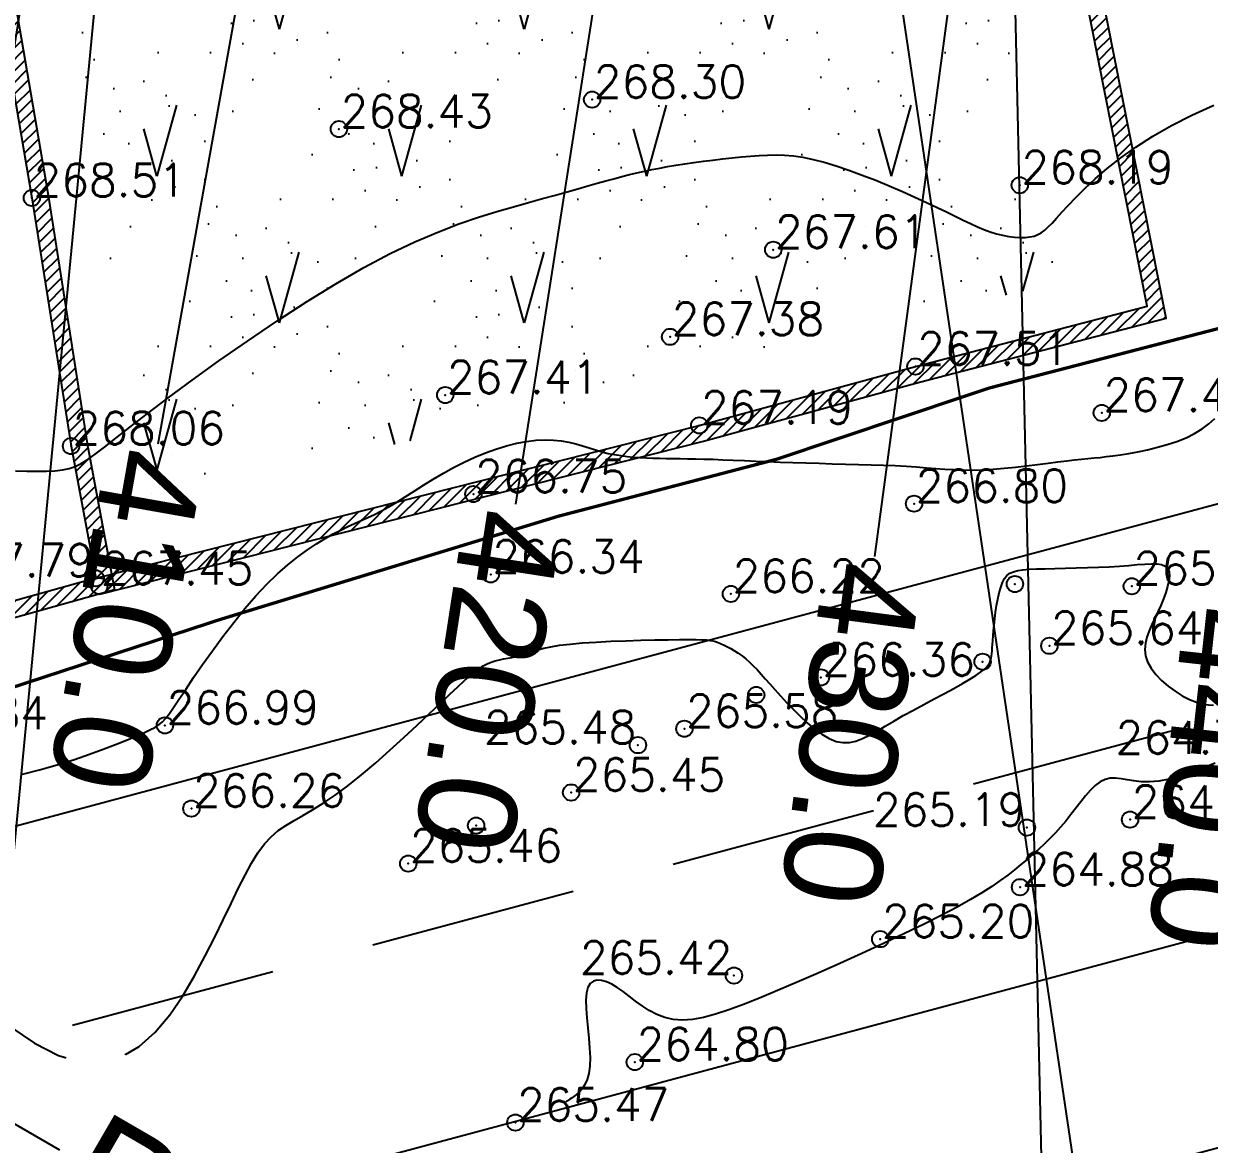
# Model space of a CAD drawing. Header units: millimetres. Extents: x 524954 to 526204, y 9523489 to 9524010.
# Drawn here: x 525569.67 to 525605.98, y 9523549.85 to 9523584.17 of the extents above; entities that cross this region are included whole.
import ezdxf
from ezdxf import colors
from ezdxf.entities.mleader import LeaderData, LeaderLine
from ezdxf.enums import TextEntityAlignment as Align
from ezdxf.math import Vec2, Vec3

# ---------------------------------------------------------------- set-up
doc = ezdxf.new("R2010")
doc.units = ezdxf.units.MM
doc.header["$PDMODE"] = 32
doc.header["$PDSIZE"] = 0.5
doc.linetypes.add('ACAD_ISO12W100', pattern=[21, 12, -3, 0, -3, 0, -3])
doc.linetypes.add('CACHE2', pattern=[4.7625, 3.175, -1.5875])
for name, color, linetype in [('Bord Fleuve', 4, 'ACAD_ISO12W100'), ('Cloture', 7, 'Continuous'), ('CN_01_00', 3, 'Continuous'), ('CN_02_00', 4, 'Continuous'), ('CN_05_00', 6, 'Continuous'), ('ETQ IMPAIR', 7, 'Continuous'), ('ETQ PAIR', 7, 'Continuous'), ('Murs', 1, 'Continuous'), ('Route - Bretelle de sortie - Construction', 7, 'Continuous'), ('Route - Route de la corniche de Brazzaville - Tabulations', 7, 'Continuous'), ('Route - Route de la corniche de Brazzaville - Textes - Tabulations', 1, 'Continuous'), ('TopoAlt', 3, 'Continuous'), ('TOPOJIS', 7, 'Continuous'), ('Végétation_Plantation', 70, 'Continuous')]:
    doc.layers.add(name, color=color, linetype=linetype)
doc.styles.add('Affichages route', font='arial.ttf', dxfattribs={"height": 0.5})
doc.styles.add('Cotation', font='arial.ttf')
doc.styles.add('Simplex 1.0', font='Simplex.shx', dxfattribs={"width": 0.99, "height": 1})
doc.styles.get("Standard").update_dxf_attribs({"font": 'arial.ttf'})
doc.dimstyles.new('BRAZZAVILLE', dxfattribs={"dimtxt": 0.15, "dimasz": 0.2, "dimexe": 0.5, "dimexo": 0.5, "dimgap": 0.5, "dimtad": 0, "dimzin": 0, "dimdsep": 46, "dimtxsty": 'Cotation', "dimsah": 1, "dimcen": 0.1, "dimse1": 1, "dimse2": 1, "dimclrd": 1, "dimclre": 256, "dimclrt": 1, "dimaunit": 2, "dimazin": 0, "dimtfac": 1, "dimtdec": 4, "dimtofl": 0, "dimtmove": 0, "dimatfit": 1, "dimfxl": 1, "dimtolj": 1, "dimtzin": 0, "dimlwd": 0, "dimlwe": 0, "dimarcsym": 0})
pattern_1 = [(45, (0, 0), (-0.1767766952966, 0.1767766952966), [])]

# ---------------------------------------------------------------- blocks, each defined once
blk = doc.blocks.new('TCPOINT M')
at = {"color": 0}
blk.add_point((0, 0), dxfattribs=at)
at = {"layer": 'TopoAlt', "style": 'Simplex 1.0', "width": 0.99}
blk.add_attdef('ALT', (0.15, 0.15), '', height=1, dxfattribs=at)
blk = doc.blocks.new('*D63')
at = {"layer": 'Defpoints', "color": 0, "transparency": 16777216}
for p in [(525543.291, 9523627.797), (525572.789, 9523622.33), (525530.941, 9523561.157)]:
    blk.add_point(p, dxfattribs=at)
at = {"layer": 'Route - Bretelle de sortie - Construction', "color": 1, "lineweight": 0, "transparency": 16777216}
for p, q in [((525543.2, 9523627.305), (525530.85, 9523560.665)), ((525572.698, 9523621.838), (525560.348, 9523555.198)), ((525533.891, 9523560.61), (525535.57, 9523560.299)), ((525557.489, 9523556.237), (525555.81, 9523556.548))]:
    blk.add_line(p, q, dxfattribs=at)
at = {"layer": 'Route - Bretelle de sortie - Construction', "color": 1, "transparency": 16777216}
for points in [[(525533.982, 9523561.102), (525533.8, 9523560.118), (525530.941, 9523561.157)], [(525557.58, 9523556.728), (525557.398, 9523555.745), (525560.439, 9523555.69)]]:
    blk.add_solid(points, dxfattribs=at)
at = {"layer": 'Route - Bretelle de sortie - Construction', "color": 1, "transparency": 16777216, "insert": (525545.69, 9523558.423), "char_height": 3, "attachment_point": 5, "rotation": 349.5009, "style": 'Cotation'}
blk.add_mtext('\\A1;Travée \\Pisostatique', dxfattribs=at)

msp = doc.modelspace()

# ---------------------------------------------------------------- hatches: boundary and pattern name
at = {"layer": 'Bord Fleuve', "ltscale": 0.5}
h = msp.add_hatch(dxfattribs=at)
h.set_pattern_fill('ANSI33', color=256, scale=2, angle=330, style=0)
h.paths.add_polyline_path([(526101.715, 9523771.778), (526101.498, 9523728.689), (526067.042, 9523702.1), (526048.223, 9523678.528), (526031.816, 9523676.184), (526027.837, 9523671.249), (526016.46, 9523661.911), (526012.684, 9523655.259), (526010.342, 9523652.337), (526009.349, 9523649.826), (526002.836, 9523644.901), (526001.359, 9523638.704), (525998.552, 9523634.868), (525992.641, 9523630.59), (525971.373, 9523621.771), (525946.333, 9523622.282), (525936.503, 9523619.892), (525930.695, 9523617.923), (525919.699, 9523615.395), (525895.841, 9523612.948), (525885.599, 9523613.628), (525875.196, 9523613.421), (525867.372, 9523614.558), (525859.164, 9523613.749), (525850.68, 9523611.584), (525842.877, 9523609.413), (525834.137, 9523605.724), (525821.783, 9523602.11), (525815.903, 9523600.185), (525796.184, 9523594.113), (525774.026, 9523585.199), (525767.099, 9523581.761), (525763.989, 9523580.32), (525760.33, 9523578.539), (525748.039, 9523572.413), (525744.059, 9523571.766), (525739.195, 9523569.005), (525726.381, 9523563.785), (525719.788, 9523561.814), (525707.248, 9523554.536), (525700.147, 9523552.212), (525692.212, 9523549.16), (525674.921, 9523545.702), (525662.522, 9523542.332), (525644.942, 9523541.016), (525635.899, 9523540.053), (525621.612, 9523536.522), (525609.298, 9523533.789), (525593.484, 9523529.477), (525590.482, 9523529.837), (525587.338, 9523528.188), (525575.413, 9523524.864), (525573.541, 9523524.376), (525537.559, 9523507.804), (525536.053, 9523507.312), (525509.961, 9523500.658), (525472.702, 9523501.018), (525453.195, 9523495.13), (525425.264, 9523493.316), (525409.725, 9523500.229), (525383.624, 9523517.145), (525374.857, 9523528.592), (525397.503, 9523550.219), (525408.728, 9523544.096), (525423.511, 9523536.311), (525445.736, 9523537.578), (525453.966, 9523539.782), (525464.454, 9523546.087), (525473.153, 9523547.827), (525482.046, 9523548.599), (525491.438, 9523548.246), (525499.251, 9523546.152), (525510.455, 9523545.914), (525524.182, 9523548.573), (525533.752, 9523550.446), (525539.312, 9523550.42), (525543.959, 9523554.529), (525548.966, 9523556.567), (525556.157, 9523559.482), (525565.701, 9523562.659), (525575.687, 9523565.927), (525586.045, 9523569.089), (525592.726, 9523570.833), (525599.232, 9523573.013), (525615.849, 9523577.326), (525625.16, 9523582.583), (525628.685, 9523586.517), (525632.523, 9523586.625), (525648.079, 9523583.088), (525655.429, 9523583.638), (525665.347, 9523586.334), (525670.505, 9523587.365), (525674.974, 9523592.31), (525681.363, 9523595.427), (525690.374, 9523596.897), (525696.726, 9523596.667), (525703.112, 9523600.372), (525712.502, 9523603.181), (525720.951, 9523606.622), (525729.973, 9523611.744), (525735.094, 9523612.577), (525741.896, 9523615.967), (525746.088, 9523618.007), (525749.05, 9523619.379), (525756.94, 9523623.296), (525766.831, 9523627.898), (525804.249, 9523638.101), (525817.576, 9523642.025), (525828.432, 9523644.919), (525839.805, 9523649.896), (525846.166, 9523651.166), (525855.839, 9523655.822), (525867.776, 9523655.711), (525877.503, 9523655.632), (525886.144, 9523654.198), (525894.786, 9523653.829), (525911.157, 9523655.506), (525918.652, 9523656.801), (525925.004, 9523658.249), (525933.183, 9523660.832), (525939.613, 9523663.374), (525944.509, 9523665.893), (525950.393, 9523669.022), (525957.623, 9523672.73), (525962.986, 9523676.276), (525970.165, 9523679.965), (525973.599, 9523682.924), (525976.261, 9523684.646), (525980.145, 9523686.246), (525987.591, 9523689.162), (525991.967, 9523692.966), (525998.543, 9523697.851), (526003.542, 9523703.73), (526012.581, 9523711.677), (526026.66, 9523716.709), (526030.85, 9523726.011), (526046.387, 9523740.613), (526052.355, 9523745.599), (526061.927, 9523759.011), (526073.275, 9523760.379), (526077.818, 9523761.95), (526083.981, 9523762.217)])
h.paths.add_polyline_path([(525512.661, 9523516.101), (525534.357, 9523523.257), (525535.319, 9523520.342), (525513.623, 9523513.186)], flags=24)
h.paths.add_polyline_path([(525743.331, 9523593.045), (525764.315, 9523602.078), (525765.529, 9523599.259), (525744.545, 9523590.226)], flags=24)
h.paths.add_polyline_path([(525983.194, 9523662.071), (526001.508, 9523675.73), (526003.343, 9523673.269), (525985.029, 9523659.611)], flags=24)
at = {"layer": 'Murs'}
h = msp.add_hatch(dxfattribs=at)
h.set_pattern_fill('_U', color=256, scale=0.25, angle=45, style=0, pattern_type=0)
h.set_pattern_definition(pattern_1)
h.paths.add_polyline_path([(525565.268, 9523609.213), (525566.3, 9523600.744), (525567.673, 9523593.284), (525568.689, 9523586.054), (525569.922, 9523578.837), (525571.121, 9523571.236), (525571.878, 9523567.189), (525564.554, 9523565.148), (525554.631, 9523562.564), (525547.728, 9523560.676), (525539.256, 9523558.417), (525539.384, 9523557.934), (525547.858, 9523560.193), (525554.76, 9523562.08), (525564.684, 9523564.665), (525572.453, 9523566.831), (525571.613, 9523571.321), (525570.416, 9523578.918), (525569.183, 9523586.131), (525568.167, 9523593.364), (525566.795, 9523600.82), (525565.765, 9523609.274)])
h = msp.add_hatch(dxfattribs=at)
h.set_pattern_fill('_U', color=256, scale=0.25, angle=45, style=0, pattern_type=0)
h.set_pattern_definition(pattern_1)
h.paths.add_polyline_path([(525571.878, 9523567.189), (525590.364, 9523571.87), (525596.984, 9523573.675), (525604.076, 9523575.524), (525602.147, 9523585.274), (525600.537, 9523594.259), (525601.029, 9523594.347), (525602.638, 9523585.366), (525604.658, 9523575.159), (525597.113, 9523573.192), (525590.491, 9523571.386), (525572, 9523566.705)])
at = {"layer": 'Végétation_Plantation', "linetype": 'CACHE2', "ltscale": 0.5}
h = msp.add_hatch(dxfattribs=at)
h.set_pattern_fill('BROUSS', color=256, scale=1.5, style=0)
h.set_pattern_definition([(74.475889, (0, 0), (-3.750000001, 13.500000005), [2.25, -11.761156275]), (74.475889, (3.75, 4.5), (-3.750000001, 13.500000005), [2.25, -11.761156275]), (74.475889, (7.5, 9), (-3.750000001, 13.500000005), [2.25, -11.761156275]), (105.524111, (0, 0), (-7.500000003, 4e-10), [1.5, -12.511156275]), (105.524111, (3.75, 4.5), (-7.500000003, 4e-10), [1.5, -12.511156275]), (105.524111, (7.5, 9), (-7.500000003, 4e-10), [1.5, -12.511156275]), (0, (0.453, 0.484), (3.75, 4.5), [0, -7.5]), (0, (1.468, 1.072), (3.75, 4.5), [0, -7.5]), (0, (1.1713, 1.8804), (3.75, 4.5), [0, -7.5]), (0, (2.327, 1.9907), (3.75, 4.5), [0, -7.5]), (0, (1.64, 3.7912), (3.75, 4.5), [0, -7.5]), (0, (0.3684, 2.1545), (3.75, 4.5), [0, -7.5]), (0, (0.281, 2.4684), (3.75, 4.5), [0, -7.5]), (0, (0.0314, 3.7912), (3.75, 4.5), [0, -7.5]), (0, (-0.7807, 0.2634), (3.75, 4.5), [0, -7.5]), (0, (-0.8588, 0.9984), (3.75, 4.5), [0, -7.5]), (0, (-1.468, 0.19), (3.75, 4.5), [0, -7.5]), (0, (-1.624, 1.2924), (3.75, 4.5), [0, -7.5]), (0, (-1.1242, 1.9905), (3.75, 4.5), [0, -7.5]), (0, (-1.3274, 2.6888), (3.75, 4.5), [0, -7.5]), (0, (-1.9207, 3.5707), (3.75, 4.5), [0, -7.5]), (0, (-0.406, 2.9085), (3.75, 4.5), [0, -7.5]), (0, (-2.53, 2.064), (3.75, 4.5), [0, -7.5]), (0, (-2.7485, 0.6675), (3.75, 4.5), [0, -7.5]), (0, (-1.1235, -0.4347), (3.75, 4.5), [0, -7.5]), (0, (-0.156, -0.7287), (3.75, 4.5), [0, -7.5]), (0, (-0.812, -1.537), (3.75, 4.5), [0, -7.5]), (0, (1.5774, -1.4635), (3.75, 4.5), [0, -7.5]), (0, (0.5466, -0.3245), (3.75, 4.5), [0, -7.5]), (0, (1.468, -0.104), (3.75, 4.5), [0, -7.5])])
h.paths.add_polyline_path([(525591.727, 9523611.119), (525567.444, 9523607.848), (525573.392, 9523569.421), (525601.982, 9523576.399)])

# ---------------------------------------------------------------- linework, layer by layer
at = {"layer": 'Bord Fleuve', "ltscale": 0.35, "flags": 128}
msp.add_lwpolyline([(525394.064, 9523546.741, 0.1, 0.1, 0), (525403.511, 9523541.057, 0.1, 0.1, 0), (525423.511, 9523536.311, 0.1, 0.1, 0), (525445.736, 9523537.578, 0.1, 0.1, 0), (525453.966, 9523539.782, 0.1, 0.1, 0), (525464.454, 9523546.087, 0.1, 0.1, 0), (525473.153, 9523547.827, 0.1, 0.1, 0), (525482.046, 9523548.599, 0.1, 0.1, 0), (525491.438, 9523548.246, 0.1, 0.1, 0), (525499.251, 9523546.152, 0.1, 0.1, 0), (525510.455, 9523545.914, 0.1, 0.1, 0), (525524.182, 9523548.573, 0.1, 0.1, 0), (525533.752, 9523550.446, 0.1, 0.1, 0), (525539.312, 9523550.42, 0.1, 0.1, 0), (525543.959, 9523554.529, 0.1, 0.1, 0), (525548.966, 9523556.567, 0.1, 0.1, 0), (525556.157, 9523559.482, 0.1, 0.1, 0), (525565.701, 9523562.659, 0.1, 0.1, 0), (525575.687, 9523565.927, 0.1, 0.1, 0), (525586.045, 9523569.089, 0.1, 0.1, 0), (525592.726, 9523570.833, 0.1, 0.1, 0), (525599.232, 9523573.013, 0.1, 0.1, 0), (525615.849, 9523577.326, 0.1, 0.1, 0), (525625.16, 9523582.583, 0.1, 0.1, 0), (525628.685, 9523586.517, 0.1, 0.1, 0), (525632.523, 9523586.625, 0.1, 0.1, 0), (525648.079, 9523583.088, 0.1, 0.1, 0), (525655.429, 9523583.638, 0.1, 0.1, 0), (525665.347, 9523586.334, 0.1, 0.1, 0), (525670.505, 9523587.365, 0.1, 0.1, 0), (525674.974, 9523592.31, 0.1, 0.1, 0), (525674.974, 9523592.31, 0.1, 0.1, 0), (525681.363, 9523595.427, 0.1, 0.1, 0), (525681.363, 9523595.427, 0.1, 0.1, 0), (525690.374, 9523596.897, 0.1, 0.1, 0), (525696.726, 9523596.667, 0.1, 0.1, 0), (525703.112, 9523600.372, 0.1, 0.1, 0), (525712.502, 9523603.181, 0.1, 0.1, 0), (525712.502, 9523603.181, 0.1, 0.1, 0), (525720.951, 9523606.622, 0.1, 0.1, 0), (525729.973, 9523611.744, 0.1, 0.1, 0), (525735.094, 9523612.577, 0.1, 0.1, 0), (525741.896, 9523615.967, 0.1, 0.1, 0), (525746.088, 9523618.007, 0.1, 0.1, 0), (525749.05, 9523619.379, 0.1, 0.1, 0), (525756.94, 9523623.296, 0.1, 0.1, 0), (525766.831, 9523627.898, 0.1, 0.1, 0), (525804.249, 9523638.101, 0.1, 0.1, 0), (525817.576, 9523642.025, 0.1, 0.1, 0), (525828.432, 9523644.919, 0.1, 0.1, 0), (525839.805, 9523649.896, 0.1, 0.1, 0), (525846.166, 9523651.166, 0.1, 0.1, 0), (525855.839, 9523655.822, 0.1, 0.1, 0), (525867.776, 9523655.711, 0.1, 0.1, 0), (525877.503, 9523655.632, 0.1, 0.1, 0), (525886.144, 9523654.198, 0.1, 0.1, 0), (525894.786, 9523653.829, 0.1, 0.1, 0), (525911.157, 9523655.506, 0.1, 0.1, 0), (525918.652, 9523656.801, 0.1, 0.1, 0), (525925.004, 9523658.249, 0.1, 0.1, 0), (525933.183, 9523660.832, 0.1, 0.1, 0), (525939.613, 9523663.374, 0.1, 0.1, 0), (525944.509, 9523665.893, 0.1, 0.1, 0), (525950.393, 9523669.022, 0.1, 0.1, 0), (525957.623, 9523672.73, 0.1, 0.1, 0), (525962.986, 9523676.276, 0.1, 0.1, 0), (525970.165, 9523679.965, 0.1, 0.1, 0), (525970.165, 9523679.965, 0.1, 0.1, 0), (525973.599, 9523682.924, 0.1, 0.1, 0), (525976.261, 9523684.646, 0.1, 0.1, 0), (525980.145, 9523686.246, 0.1, 0.1, 0), (525987.591, 9523689.162, 0.1, 0.1, 0), (525991.967, 9523692.966, 0.1, 0.1, 0), (525998.543, 9523697.851, 0.1, 0.1, 0), (526003.542, 9523703.73, 0.1, 0.1, 0), (526012.581, 9523711.677, 0.1, 0.1, 0), (526026.66, 9523716.709, 0.1, 0.1, 0), (526030.85, 9523726.011, 0.1, 0.1, 0), (526046.387, 9523740.613, 0.1, 0.1, 0), (526052.355, 9523745.599, 0.1, 0.1, 0), (526061.927, 9523759.011, 0.1, 0.1, 0), (526073.275, 9523760.379, 0.1, 0.1, 0), (526077.818, 9523761.95, 0.1, 0.1, 0), (526083.981, 9523762.217, 0.1, 0.1, 0), (526101.715, 9523771.778, 0, 0, 0)], format="xyseb", dxfattribs=at)
at = {"layer": 'Cloture', "flags": 128}
for points in [[(525565.268, 9523609.213), (525566.3, 9523600.744), (525567.673, 9523593.284), (525568.689, 9523586.054), (525569.922, 9523578.837), (525571.121, 9523571.236), (525571.878, 9523567.189), (525564.554, 9523565.148), (525554.631, 9523562.564), (525547.728, 9523560.676), (525539.256, 9523558.417)], [(525565.765, 9523609.274), (525566.795, 9523600.82), (525568.167, 9523593.364), (525569.183, 9523586.131), (525570.416, 9523578.918), (525571.613, 9523571.321), (525572.453, 9523566.831), (525564.684, 9523564.665), (525554.76, 9523562.08), (525547.858, 9523560.193), (525539.384, 9523557.934)], [(525572, 9523566.705), (525590.491, 9523571.386), (525597.113, 9523573.192), (525604.658, 9523575.159), (525602.638, 9523585.366), (525601.029, 9523594.347)], [(525571.878, 9523567.189), (525590.364, 9523571.87), (525596.984, 9523573.675), (525604.076, 9523575.524), (525602.147, 9523585.274), (525600.537, 9523594.259), (525600.537, 9523594.259), (525600.537, 9523594.259)]]:
    msp.add_lwpolyline(points, dxfattribs=at)
at = {"layer": 'CN_01_00', "elevation": 267, "flags": 128}
msp.add_lwpolyline([(525569.635, 9523561.191), (525570.199, 9523561.335), (525570.731, 9523561.486), (525571.228, 9523561.642), (525571.688, 9523561.797), (525572.109, 9523561.95), (525572.488, 9523562.096), (525572.823, 9523562.232), (525573.111, 9523562.355), (525573.35, 9523562.46), (525573.539, 9523562.546), (525573.689, 9523562.623), (525573.811, 9523562.7), (525573.918, 9523562.79), (525574.021, 9523562.901), (525574.132, 9523563.046), (525574.263, 9523563.236), (525574.427, 9523563.48), (525574.633, 9523563.787), (525574.876, 9523564.146), (525575.151, 9523564.544), (525575.452, 9523564.968), (525575.771, 9523565.404), (525576.104, 9523565.839), (525576.443, 9523566.259), (525576.782, 9523566.652), (525577.116, 9523567.005), (525577.442, 9523567.32), (525577.76, 9523567.599), (525578.066, 9523567.845), (525578.36, 9523568.06), (525578.64, 9523568.247), (525578.905, 9523568.408), (525579.152, 9523568.547), (525579.382, 9523568.666), (525579.598, 9523568.77), (525579.804, 9523568.865), (525580.006, 9523568.956), (525580.207, 9523569.047), (525580.412, 9523569.144), (525580.626, 9523569.253), (525580.853, 9523569.378), (525581.097, 9523569.522), (525581.357, 9523569.684), (525581.632, 9523569.858), (525581.919, 9523570.04), (525582.217, 9523570.224), (525582.525, 9523570.407), (525582.84, 9523570.583), (525583.161, 9523570.749), (525583.485, 9523570.899), (525583.812, 9523571.032), (525584.136, 9523571.148), (525584.457, 9523571.246), (525584.77, 9523571.324), (525585.073, 9523571.381), (525585.363, 9523571.418), (525585.638, 9523571.432), (525585.896, 9523571.424), (525586.137, 9523571.397), (525586.365, 9523571.355), (525586.581, 9523571.302), (525586.788, 9523571.242), (525586.988, 9523571.18), (525587.184, 9523571.118), (525587.378, 9523571.063), (525587.572, 9523571.015), (525587.767, 9523570.977), (525587.962, 9523570.946), (525588.157, 9523570.921), (525588.353, 9523570.902), (525588.549, 9523570.888), (525588.747, 9523570.878), (525588.945, 9523570.87), (525589.145, 9523570.865), (525589.348, 9523570.86), (525589.557, 9523570.857), (525589.775, 9523570.854), (525590.004, 9523570.85), (525590.247, 9523570.846), (525590.507, 9523570.84), (525590.786, 9523570.832), (525591.086, 9523570.821), (525591.406, 9523570.809), (525591.744, 9523570.795), (525592.098, 9523570.78), (525592.465, 9523570.765), (525592.844, 9523570.749), (525593.233, 9523570.735), (525593.63, 9523570.721), (525594.033, 9523570.71), (525594.437, 9523570.699), (525594.84, 9523570.688), (525595.238, 9523570.678), (525595.626, 9523570.666), (525596.002, 9523570.653), (525596.362, 9523570.638), (525596.702, 9523570.62), (525597.02, 9523570.599), (525597.32, 9523570.576), (525597.606, 9523570.553), (525597.886, 9523570.533), (525598.164, 9523570.517), (525598.446, 9523570.506), (525598.736, 9523570.504), (525599.042, 9523570.512), (525599.365, 9523570.53), (525599.702, 9523570.558), (525600.045, 9523570.593), (525600.388, 9523570.633), (525600.723, 9523570.675), (525601.045, 9523570.716), (525601.345, 9523570.755), (525601.618, 9523570.789), (525601.858, 9523570.817), (525602.072, 9523570.839), (525602.268, 9523570.857), (525602.454, 9523570.875), (525602.638, 9523570.893), (525602.828, 9523570.914), (525603.033, 9523570.939), (525603.26, 9523570.972), (525603.516, 9523571.014), (525603.795, 9523571.065), (525604.09, 9523571.127), (525604.393, 9523571.2), (525604.697, 9523571.285), (525604.993, 9523571.383), (525605.275, 9523571.495), (525605.534, 9523571.622), (525605.766, 9523571.764), (525605.971, 9523571.917), (525606.153, 9523572.08)], dxfattribs=at)
at = {"layer": 'CN_02_00', "flags": 128}
for points, elevation in [([(525569.422, 9523570.483), (525569.771, 9523570.473), (525570.087, 9523570.467), (525570.372, 9523570.469), (525570.628, 9523570.48), (525570.858, 9523570.506), (525571.064, 9523570.548), (525571.252, 9523570.61), (525571.436, 9523570.7), (525571.635, 9523570.825), (525571.865, 9523570.991), (525572.143, 9523571.208), (525572.489, 9523571.481), (525572.919, 9523571.819), (525573.45, 9523572.229), (525574.094, 9523572.714), (525574.835, 9523573.259), (525575.651, 9523573.845), (525576.521, 9523574.452), (525577.421, 9523575.061), (525578.331, 9523575.653), (525579.227, 9523576.207), (525580.089, 9523576.705), (525580.897, 9523577.133), (525581.651, 9523577.492), (525582.352, 9523577.793), (525583.002, 9523578.043), (525583.603, 9523578.25), (525584.158, 9523578.423), (525584.668, 9523578.57), (525585.136, 9523578.699), (525585.565, 9523578.817), (525585.956, 9523578.926), (525586.315, 9523579.027), (525586.645, 9523579.121), (525586.95, 9523579.207), (525587.233, 9523579.287), (525587.499, 9523579.36), (525587.75, 9523579.428), (525587.991, 9523579.492), (525588.225, 9523579.551), (525588.454, 9523579.606), (525588.683, 9523579.657), (525588.914, 9523579.706), (525589.15, 9523579.753), (525589.394, 9523579.797), (525589.65, 9523579.84), (525589.92, 9523579.882), (525590.2, 9523579.922), (525590.489, 9523579.961), (525590.782, 9523579.998), (525591.076, 9523580.032), (525591.368, 9523580.064), (525591.654, 9523580.092), (525591.932, 9523580.117), (525592.198, 9523580.137), (525592.457, 9523580.151), (525592.715, 9523580.155), (525592.978, 9523580.147), (525593.25, 9523580.123), (525593.539, 9523580.082), (525593.849, 9523580.02), (525594.186, 9523579.934), (525594.554, 9523579.823), (525594.945, 9523579.69), (525595.353, 9523579.54), (525595.767, 9523579.378), (525596.18, 9523579.209), (525596.583, 9523579.036), (525596.968, 9523578.866), (525597.325, 9523578.702), (525597.648, 9523578.549), (525597.94, 9523578.408), (525598.205, 9523578.278), (525598.447, 9523578.16), (525598.671, 9523578.053), (525598.881, 9523577.958), (525599.08, 9523577.874), (525599.274, 9523577.803), (525599.466, 9523577.743), (525599.655, 9523577.695), (525599.839, 9523577.66), (525600.016, 9523577.637), (525600.184, 9523577.626), (525600.341, 9523577.628), (525600.486, 9523577.644), (525600.617, 9523577.672), (525600.732, 9523577.714), (525600.838, 9523577.772), (525600.942, 9523577.849), (525601.049, 9523577.948), (525601.169, 9523578.07), (525601.306, 9523578.219), (525601.469, 9523578.398), (525601.664, 9523578.609), (525601.898, 9523578.853), (525602.173, 9523579.126), (525602.491, 9523579.423), (525602.856, 9523579.736), (525603.27, 9523580.062), (525603.734, 9523580.394), (525604.252, 9523580.726), (525604.826, 9523581.052), (525605.454, 9523581.369), (525606.12, 9523581.682)], 268), ([(525569.249, 9523553.459), (525570.001, 9523552.952), (525570.737, 9523552.573), (525571.435, 9523552.365), (525572.08, 9523552.357), (525572.671, 9523552.529), (525573.21, 9523552.851), (525573.7, 9523553.292), (525574.144, 9523553.82), (525574.545, 9523554.405), (525574.907, 9523555.016), (525575.232, 9523555.621), (525575.523, 9523556.195), (525575.785, 9523556.731), (525576.024, 9523557.228), (525576.244, 9523557.683), (525576.452, 9523558.094), (525576.651, 9523558.46), (525576.847, 9523558.78), (525577.046, 9523559.051), (525577.252, 9523559.274), (525577.469, 9523559.46), (525577.701, 9523559.622), (525577.951, 9523559.774), (525578.223, 9523559.928), (525578.521, 9523560.099), (525578.848, 9523560.299), (525579.207, 9523560.542), (525579.601, 9523560.836), (525580.019, 9523561.173), (525580.452, 9523561.54), (525580.888, 9523561.924), (525581.316, 9523562.311), (525581.724, 9523562.689), (525582.103, 9523563.044), (525582.44, 9523563.363), (525582.728, 9523563.636), (525582.97, 9523563.865), (525583.174, 9523564.054), (525583.347, 9523564.208), (525583.496, 9523564.332), (525583.627, 9523564.43), (525583.749, 9523564.507), (525583.868, 9523564.568), (525583.99, 9523564.617), (525584.115, 9523564.657), (525584.242, 9523564.689), (525584.37, 9523564.717), (525584.499, 9523564.742), (525584.626, 9523564.767), (525584.752, 9523564.794), (525584.875, 9523564.826), (525584.995, 9523564.863), (525585.119, 9523564.905), (525585.256, 9523564.951), (525585.413, 9523564.998), (525585.598, 9523565.046), (525585.82, 9523565.092), (525586.086, 9523565.136), (525586.405, 9523565.175), (525586.781, 9523565.208), (525587.201, 9523565.235), (525587.65, 9523565.258), (525588.111, 9523565.275), (525588.568, 9523565.289), (525589.005, 9523565.299), (525589.407, 9523565.306), (525589.756, 9523565.31), (525590.041, 9523565.312), (525590.268, 9523565.312), (525590.446, 9523565.308), (525590.584, 9523565.3), (525590.694, 9523565.288), (525590.783, 9523565.271), (525590.863, 9523565.248), (525590.942, 9523565.219), (525591.03, 9523565.183), (525591.125, 9523565.141), (525591.226, 9523565.091), (525591.334, 9523565.033), (525591.445, 9523564.968), (525591.558, 9523564.894), (525591.673, 9523564.812), (525591.787, 9523564.721), (525591.901, 9523564.621), (525592.015, 9523564.511), (525592.132, 9523564.39), (525592.255, 9523564.257), (525592.386, 9523564.112), (525592.527, 9523563.953), (525592.682, 9523563.779), (525592.851, 9523563.59), (525593.038, 9523563.386), (525593.239, 9523563.175), (525593.45, 9523562.963), (525593.669, 9523562.759), (525593.893, 9523562.572), (525594.116, 9523562.41), (525594.337, 9523562.282), (525594.552, 9523562.194), (525594.759, 9523562.154), (525594.96, 9523562.158), (525595.161, 9523562.201), (525595.367, 9523562.278), (525595.58, 9523562.383), (525595.808, 9523562.511), (525596.053, 9523562.658), (525596.32, 9523562.817), (525596.612, 9523562.983), (525596.922, 9523563.154), (525597.241, 9523563.326), (525597.559, 9523563.497), (525597.869, 9523563.662), (525598.16, 9523563.818), (525598.424, 9523563.964), (525598.652, 9523564.095), (525598.836, 9523564.209), (525598.981, 9523564.309), (525599.09, 9523564.396), (525599.17, 9523564.473), (525599.226, 9523564.544), (525599.263, 9523564.61), (525599.287, 9523564.674), (525599.302, 9523564.739), (525599.313, 9523564.808), (525599.322, 9523564.882), (525599.33, 9523564.965), (525599.337, 9523565.058), (525599.345, 9523565.163), (525599.353, 9523565.284), (525599.363, 9523565.421), (525599.377, 9523565.578), (525599.393, 9523565.755), (525599.414, 9523565.947), (525599.439, 9523566.149), (525599.469, 9523566.352), (525599.505, 9523566.551), (525599.546, 9523566.74), (525599.594, 9523566.911), (525599.649, 9523567.059), (525599.711, 9523567.178), (525599.785, 9523567.271), (525599.875, 9523567.341), (525599.983, 9523567.391), (525600.116, 9523567.426), (525600.276, 9523567.449), (525600.467, 9523567.464), (525600.694, 9523567.474), (525600.959, 9523567.482), (525601.255, 9523567.489), (525601.575, 9523567.497), (525601.909, 9523567.505), (525602.25, 9523567.515), (525602.59, 9523567.528), (525602.92, 9523567.543), (525603.232, 9523567.562), (525603.519, 9523567.585), (525603.779, 9523567.608), (525604.01, 9523567.626), (525604.212, 9523567.635), (525604.385, 9523567.63), (525604.525, 9523567.608), (525604.634, 9523567.563), (525604.709, 9523567.49), (525604.751, 9523567.388), (525604.762, 9523567.259), (525604.746, 9523567.107), (525604.708, 9523566.937), (525604.651, 9523566.753), (525604.579, 9523566.559), (525604.496, 9523566.36), (525604.405, 9523566.161), (525604.311, 9523565.964), (525604.22, 9523565.769), (525604.138, 9523565.577), (525604.072, 9523565.387), (525604.028, 9523565.197), (525604.013, 9523565.007), (525604.032, 9523564.817), (525604.093, 9523564.626), (525604.199, 9523564.433), (525604.345, 9523564.243), (525604.522, 9523564.059), (525604.722, 9523563.886), (525604.937, 9523563.729), (525605.158, 9523563.591), (525605.378, 9523563.477), (525605.588, 9523563.391), (525605.782, 9523563.336), (525605.958, 9523563.309), (525606.117, 9523563.305)], 266)]:
    msp.add_lwpolyline(points, dxfattribs=dict(at, elevation=elevation))
at = {"layer": 'CN_05_00', "elevation": 265, "flags": 128}
msp.add_lwpolyline([(525606.168, 9523561.53), (525605.816, 9523561.382), (525605.457, 9523561.245), (525605.101, 9523561.126), (525604.759, 9523561.033), (525604.441, 9523560.973), (525604.156, 9523560.95), (525603.902, 9523560.956), (525603.674, 9523560.982), (525603.469, 9523561.016), (525603.282, 9523561.048), (525603.111, 9523561.068), (525602.949, 9523561.066), (525602.794, 9523561.029), (525602.643, 9523560.953), (525602.493, 9523560.839), (525602.344, 9523560.695), (525602.195, 9523560.527), (525602.046, 9523560.342), (525601.896, 9523560.147), (525601.743, 9523559.949), (525601.589, 9523559.754), (525601.431, 9523559.567), (525601.27, 9523559.389), (525601.104, 9523559.218), (525600.935, 9523559.053), (525600.762, 9523558.892), (525600.584, 9523558.733), (525600.402, 9523558.577), (525600.214, 9523558.42), (525600.02, 9523558.261), (525599.812, 9523558.098), (525599.582, 9523557.928), (525599.32, 9523557.748), (525599.019, 9523557.555), (525598.669, 9523557.346), (525598.263, 9523557.118), (525597.791, 9523556.869), (525597.249, 9523556.596), (525596.649, 9523556.306), (525596.008, 9523556.004), (525595.342, 9523555.698), (525594.668, 9523555.394), (525594.001, 9523555.098), (525593.359, 9523554.819), (525592.757, 9523554.561), (525592.209, 9523554.332), (525591.713, 9523554.133), (525591.265, 9523553.967), (525590.859, 9523553.834), (525590.492, 9523553.737), (525590.157, 9523553.678), (525589.851, 9523553.657), (525589.568, 9523553.677), (525589.305, 9523553.738), (525589.059, 9523553.833), (525588.828, 9523553.954), (525588.611, 9523554.092), (525588.407, 9523554.24), (525588.214, 9523554.388), (525588.029, 9523554.528), (525587.852, 9523554.653), (525587.682, 9523554.755), (525587.52, 9523554.829), (525587.371, 9523554.872), (525587.236, 9523554.879), (525587.12, 9523554.849), (525587.024, 9523554.776), (525586.952, 9523554.658), (525586.907, 9523554.49), (525586.889, 9523554.272), (525586.895, 9523554.013), (525586.917, 9523553.725), (525586.946, 9523553.419), (525586.978, 9523553.106), (525587.004, 9523552.799), (525587.017, 9523552.508), (525587.01, 9523552.247), (525586.979, 9523552.023), (525586.926, 9523551.835), (525586.856, 9523551.681), (525586.776, 9523551.555), (525586.691, 9523551.455), (525586.605, 9523551.376), (525586.524, 9523551.315), (525586.454, 9523551.268), (525586.398, 9523551.232), (525586.356, 9523551.205), (525586.326, 9523551.185), (525586.306, 9523551.172), (525586.294, 9523551.164), (525586.288, 9523551.16), (525586.286, 9523551.158), (525586.285, 9523551.158)], dxfattribs=at)
at = {"layer": 'Route - Route de la corniche de Brazzaville - Tabulations'}
for p, q in [((525584.391, 9523630.355), (525573.779, 9523571.3)), ((525594.033, 9523628.732), (525584.735, 9523569.457)), ((525603.709, 9523627.324), (525595.731, 9523567.857))]:
    msp.add_line(p, q, dxfattribs=at)

# ---------------------------------------------------------------- block references
at = {"layer": 'TOPOJIS'}
ref = msp.add_blockref('TCPOINT M', (525587.082, 9523581.849, 268.3), dxfattribs=at)
ref.add_attrib('ALT', '268.30', (525587.132, 9523581.899, 268.3), dxfattribs={"layer": 'TopoAlt', "height": 1, "style": 'Simplex 1.0', "width": 0.99})
ref = msp.add_blockref('TCPOINT M', (525579.324, 9523580.946, 268.43), dxfattribs=at)
ref.add_attrib('ALT', '268.43', (525579.374, 9523580.996, 268.43), dxfattribs={"layer": 'TopoAlt', "height": 1, "style": 'Simplex 1.0', "width": 0.99})
ref = msp.add_blockref('TCPOINT M', (525600.18, 9523579.228, 268.19), dxfattribs=at)
ref.add_attrib('ALT', '268.19', (525600.23, 9523579.278, 268.19), dxfattribs={"layer": 'TopoAlt', "height": 1, "style": 'Simplex 1.0', "width": 0.99})
ref = msp.add_blockref('TCPOINT M', (525569.922, 9523578.837, 268.51), dxfattribs=at)
ref.add_attrib('ALT', '268.51', (525569.972, 9523578.887, 268.51), dxfattribs={"layer": 'TopoAlt', "height": 1, "style": 'Simplex 1.0', "width": 0.99})
ref = msp.add_blockref('TCPOINT M', (525592.629, 9523577.252, 267.61), dxfattribs=at)
ref.add_attrib('ALT', '267.61', (525592.679, 9523577.302, 267.61), dxfattribs={"layer": 'TopoAlt', "height": 1, "style": 'Simplex 1.0', "width": 0.99})
ref = msp.add_blockref('TCPOINT M', (525589.471, 9523574.584, 267.38), dxfattribs=at)
ref.add_attrib('ALT', '267.38', (525589.521, 9523574.634, 267.38), dxfattribs={"layer": 'TopoAlt', "height": 1, "style": 'Simplex 1.0', "width": 0.99})
ref = msp.add_blockref('TCPOINT M', (525596.984, 9523573.675, 267.51), dxfattribs=at)
ref.add_attrib('ALT', '267.51', (525597.034, 9523573.725, 267.51), dxfattribs={"layer": 'TopoAlt', "height": 1, "style": 'Simplex 1.0', "width": 0.99})
ref = msp.add_blockref('TCPOINT M', (525582.582, 9523572.802, 267.41), dxfattribs=at)
ref.add_attrib('ALT', '267.41', (525582.632, 9523572.852, 267.41), dxfattribs={"layer": 'TopoAlt', "height": 1, "style": 'Simplex 1.0', "width": 0.99})
ref = msp.add_blockref('TCPOINT M', (525602.691, 9523572.255, 267.41), dxfattribs=at)
ref.add_attrib('ALT', '267.41', (525602.741, 9523572.305, 267.41), dxfattribs={"layer": 'TopoAlt', "height": 1, "style": 'Simplex 1.0', "width": 0.99})
ref = msp.add_blockref('TCPOINT M', (525590.364, 9523571.87, 267.19), dxfattribs=at)
ref.add_attrib('ALT', '267.19', (525590.414, 9523571.92, 267.19), dxfattribs={"layer": 'TopoAlt', "height": 1, "style": 'Simplex 1.0', "width": 0.99})
ref = msp.add_blockref('TCPOINT M', (525571.121, 9523571.236, 268.06), dxfattribs=at)
ref.add_attrib('ALT', '268.06', (525571.171, 9523571.286, 268.06), dxfattribs={"layer": 'TopoAlt', "height": 1, "style": 'Simplex 1.0', "width": 0.99})
ref = msp.add_blockref('TCPOINT M', (525583.443, 9523569.767, 266.75), dxfattribs=at)
ref.add_attrib('ALT', '266.75', (525583.493, 9523569.817, 266.75), dxfattribs={"layer": 'TopoAlt', "height": 1, "style": 'Simplex 1.0', "width": 0.99})
ref = msp.add_blockref('TCPOINT M', (525596.942, 9523569.474, 266.8), dxfattribs=at)
ref.add_attrib('ALT', '266.80', (525596.992, 9523569.524, 266.8), dxfattribs={"layer": 'TopoAlt', "height": 1, "style": 'Simplex 1.0', "width": 0.99})
ref = msp.add_blockref('TCPOINT M', (525571.878, 9523567.189, 267.79), dxfattribs=at)
ref.add_attrib('ALT', '267.79', dxfattribs={"layer": 'TopoAlt', "height": 1, "style": 'Simplex 1.0', "width": 0.99}).set_placement((525571.828, 9523567.239, 267.79), align=Align.RIGHT)
ref = msp.add_blockref('TCPOINT M', (525583.975, 9523567.307, 266.34), dxfattribs=at)
ref.add_attrib('ALT', '266.34', (525584.025, 9523567.357, 266.34), dxfattribs={"layer": 'TopoAlt', "height": 1, "style": 'Simplex 1.0', "width": 0.99})
ref = msp.add_blockref('TCPOINT M', (525571.986, 9523566.948, 267.45), dxfattribs=at)
ref.add_attrib('ALT', '267.45', (525572.036, 9523566.998, 267.45), dxfattribs={"layer": 'TopoAlt', "height": 1, "style": 'Simplex 1.0', "width": 0.99})
ref = msp.add_blockref('TCPOINT M', (525603.61, 9523566.944, 265.83), dxfattribs=at)
ref.add_attrib('ALT', '265.83', (525603.66, 9523566.994, 265.83), dxfattribs={"layer": 'TopoAlt', "height": 1, "style": 'Simplex 1.0', "width": 0.99})
ref = msp.add_blockref('TCPOINT M', (525591.331, 9523566.71, 266.22), dxfattribs=at)
ref.add_attrib('ALT', '266.22', (525591.381, 9523566.76, 266.22), dxfattribs={"layer": 'TopoAlt', "height": 1, "style": 'Simplex 1.0', "width": 0.99})
for p in [(525600.031, 9523567.013, 265.86), (525599.042, 9523564.632, 266.06), (525592.107, 9523563.614, 265.86), (525583.528, 9523559.615, 265.34)]:
    msp.add_blockref('TCPOINT M', p, dxfattribs=at)
ref = msp.add_blockref('TCPOINT M', (525601.087, 9523565.12, 265.64), dxfattribs=at)
ref.add_attrib('ALT', '265.64', (525601.137, 9523565.17, 265.64), dxfattribs={"layer": 'TopoAlt', "height": 1, "style": 'Simplex 1.0', "width": 0.99})
ref = msp.add_blockref('TCPOINT M', (525594.091, 9523564.153, 266.36), dxfattribs=at)
ref.add_attrib('ALT', '266.36', (525594.141, 9523564.203, 266.36), dxfattribs={"layer": 'TopoAlt', "height": 1, "style": 'Simplex 1.0', "width": 0.99})
ref = msp.add_blockref('TCPOINT M', (525565.699, 9523562.521, 267.84), dxfattribs=at)
ref.add_attrib('ALT', '267.84', (525565.749, 9523562.571, 267.84), dxfattribs={"layer": 'TopoAlt', "height": 1, "style": 'Simplex 1.0', "width": 0.99})
ref = msp.add_blockref('TCPOINT M', (525573.998, 9523562.684, 266.99), dxfattribs=at)
ref.add_attrib('ALT', '266.99', (525574.048, 9523562.734, 266.99), dxfattribs={"layer": 'TopoAlt', "height": 1, "style": 'Simplex 1.0', "width": 0.99})
ref = msp.add_blockref('TCPOINT M', (525589.908, 9523562.58, 265.58), dxfattribs=at)
ref.add_attrib('ALT', '265.58', (525589.958, 9523562.63, 265.58), dxfattribs={"layer": 'TopoAlt', "height": 1, "style": 'Simplex 1.0', "width": 0.99})
ref = msp.add_blockref('TCPOINT M', (525588.484, 9523562.078, 265.48), dxfattribs=at)
ref.add_attrib('ALT', '265.48', dxfattribs={"layer": 'TopoAlt', "height": 1, "style": 'Simplex 1.0', "width": 0.99}).set_placement((525588.434, 9523562.128, 265.48), align=Align.RIGHT)
ref = msp.add_blockref('TCPOINT M', (525607.827, 9523561.763, 264.71), dxfattribs=at)
ref.add_attrib('ALT', '264.71', dxfattribs={"layer": 'TopoAlt', "height": 1, "style": 'Simplex 1.0', "width": 0.99}).set_placement((525607.777, 9523561.813, 264.71), align=Align.RIGHT)
ref = msp.add_blockref('TCPOINT M', (525586.439, 9523560.627, 265.45), dxfattribs=at)
ref.add_attrib('ALT', '265.45', (525586.489, 9523560.677, 265.45), dxfattribs={"layer": 'TopoAlt', "height": 1, "style": 'Simplex 1.0', "width": 0.99})
ref = msp.add_blockref('TCPOINT M', (525574.807, 9523560.136, 266.26), dxfattribs=at)
ref.add_attrib('ALT', '266.26', (525574.857, 9523560.186, 266.26), dxfattribs={"layer": 'TopoAlt', "height": 1, "style": 'Simplex 1.0', "width": 0.99})
ref = msp.add_blockref('TCPOINT M', (525600.399, 9523559.554, 265.19), dxfattribs=at)
ref.add_attrib('ALT', '265.19', dxfattribs={"layer": 'TopoAlt', "height": 1, "style": 'Simplex 1.0', "width": 0.99}).set_placement((525600.349, 9523559.604, 265.19), align=Align.RIGHT)
ref = msp.add_blockref('TCPOINT M', (525603.557, 9523559.797, 264.7), dxfattribs=at)
ref.add_attrib('ALT', '264.70', (525603.607, 9523559.847, 264.7), dxfattribs={"layer": 'TopoAlt', "height": 1, "style": 'Simplex 1.0', "width": 0.99})
ref = msp.add_blockref('TCPOINT M', (525581.449, 9523558.45, 265.46), dxfattribs=at)
ref.add_attrib('ALT', '265.46', (525581.499, 9523558.5, 265.46), dxfattribs={"layer": 'TopoAlt', "height": 1, "style": 'Simplex 1.0', "width": 0.99})
ref = msp.add_blockref('TCPOINT M', (525600.188, 9523557.728, 264.88), dxfattribs=at)
ref.add_attrib('ALT', '264.88', (525600.238, 9523557.778, 264.88), dxfattribs={"layer": 'TopoAlt', "height": 1, "style": 'Simplex 1.0', "width": 0.99})
ref = msp.add_blockref('TCPOINT M', (525595.907, 9523556.136, 265.2), dxfattribs=at)
ref.add_attrib('ALT', '265.20', (525595.957, 9523556.186, 265.2), dxfattribs={"layer": 'TopoAlt', "height": 1, "style": 'Simplex 1.0', "width": 0.99})
ref = msp.add_blockref('TCPOINT M', (525591.425, 9523555.021, 265.42), dxfattribs=at)
ref.add_attrib('ALT', '265.42', dxfattribs={"layer": 'TopoAlt', "height": 1, "style": 'Simplex 1.0', "width": 0.99}).set_placement((525591.375, 9523555.071, 265.42), align=Align.RIGHT)
ref = msp.add_blockref('TCPOINT M', (525588.389, 9523552.37, 264.8), dxfattribs=at)
ref.add_attrib('ALT', '264.80', (525588.439, 9523552.42, 264.8), dxfattribs={"layer": 'TopoAlt', "height": 1, "style": 'Simplex 1.0', "width": 0.99})
ref = msp.add_blockref('TCPOINT M', (525584.731, 9523550.519, 265.47), dxfattribs=at)
ref.add_attrib('ALT', '265.47', (525584.781, 9523550.569, 265.47), dxfattribs={"layer": 'TopoAlt', "height": 1, "style": 'Simplex 1.0', "width": 0.99})

# ---------------------------------------------------------------- texts
at = {"layer": 'Route - Route de la corniche de Brazzaville - Textes - Tabulations', "style": 'Affichages route'}
for s, rotation, p in [('410.0', 259.9499, (525573.734, 9523571.054)), ('420.0', 261.2232, (525584.697, 9523569.21)), ('430.0', 262.4964, (525595.697, 9523567.609)), ('440.0', 263.7697, (525606.731, 9523566.254))]:
    msp.add_text(s, height=3, rotation=rotation, dxfattribs=at).set_placement(p, align=Align.MIDDLE_LEFT)

# ---------------------------------------------------------------- next in the draw order: leaders
at = {"layer": 'ETQ IMPAIR'}
ml = msp.add_multileader_mtext('Standard', dxfattribs=at)
ml.set_content('Escalier', color=256)
ml.set_leader_properties()
ml.build(insert=Vec2(0, 0))
ml.multileader.update_dxf_attribs({"has_text_frame": 1, "dogleg_length": 2.5, "arrow_head_size": 3.5})
ctx = ml.context
ctx.base_point, ctx.char_height, ctx.arrow_head_size, ctx.landing_gap_size, ctx.plane_origin, ctx.plane_x_axis, ctx.plane_y_axis = Vec3(525605.995, 9523534.558), 3.5, 3.5, 0.8, Vec3(525605.64, 9523477.285), Vec3(0.864942, -0.501872), Vec3(0.501872, 0.864942)
ctx.text_align_type = 1
notes = []
notes.append((ctx, [(1, (1, 1, 0), (525603.833, 9523535.813), (0.864942, -0.501872), 2.5, [(1, [(525592.449, 9523605.178), (525589.832, 9523629.915)], 0, [])])]))
ctx.mtext.insert, ctx.mtext.text_direction, ctx.mtext.rotation, ctx.mtext.alignment, ctx.mtext.flow_direction = Vec3(525614.962, 9523531.411), Vec3(0.864942, -0.501872), 5.757423, 2, 5
ctx.mtext.has_bg_fill, ctx.mtext.bg_color, ctx.mtext.bg_scale_factor, ctx.mtext.bg_transparency, ctx.mtext.use_window_bg_color = 1, -1027028792, 1.5, 0, 1
for ctx, leaders in notes:
    for number, flags, end, landing, length, lines in leaders:
        leader = LeaderData()
        leader.index, (leader.has_last_leader_line, leader.has_dogleg_vector, leader.attachment_direction) = number, flags
        leader.last_leader_point, leader.dogleg_vector, leader.dogleg_length = Vec3(end), Vec3(landing), length
        for number, points, colour, breaks in lines:
            line = LeaderLine()
            line.index, line.vertices, line.color, line.breaks = number, Vec3.list(points), colors.encode_raw_color(colour), breaks
            leader.lines.append(line)
        ctx.leaders.append(leader)

# ---------------------------------------------------------------- next in the draw order: leaders
at = {"layer": 'ETQ PAIR'}
ml = msp.add_multileader_mtext('Standard', dxfattribs=at)
ml.set_content('Escalier', color=256)
ml.set_leader_properties()
ml.build(insert=Vec2(0, 0))
ml.multileader.update_dxf_attribs({"has_text_frame": 1, "dogleg_length": 2.5, "arrow_head_size": 3.5})
ctx = ml.context
ctx.base_point, ctx.char_height, ctx.arrow_head_size, ctx.landing_gap_size, ctx.plane_origin, ctx.plane_x_axis, ctx.plane_y_axis = Vec3(525581.405, 9523521.518), 3.5, 3.5, 0.8, Vec3(525605.64, 9523477.285), Vec3(0.940159, 0.340735), Vec3(-0.340735, 0.940159)
ctx.text_align_type = 1
notes = []
notes.append((ctx, [(0, (1, 1, 0), (525601.309, 9523528.731), (-0.940159, -0.340735), 2.5, [(1, [(525592.449, 9523605.178), (525599.035, 9523628.461)], 0, [])])]))
ctx.mtext.insert, ctx.mtext.text_direction, ctx.mtext.rotation, ctx.mtext.alignment, ctx.mtext.flow_direction = Vec3(525589.576, 9523526.371), Vec3(0.940159, 0.340735), 0.347698, 2, 5
ctx.mtext.has_bg_fill, ctx.mtext.bg_color, ctx.mtext.bg_scale_factor, ctx.mtext.bg_transparency, ctx.mtext.use_window_bg_color = 1, -1027028792, 1.5, 0, 1
for ctx, leaders in notes:
    for number, flags, end, landing, length, lines in leaders:
        leader = LeaderData()
        leader.index, (leader.has_last_leader_line, leader.has_dogleg_vector, leader.attachment_direction) = number, flags
        leader.last_leader_point, leader.dogleg_vector, leader.dogleg_length = Vec3(end), Vec3(landing), length
        for number, points, colour, breaks in lines:
            line = LeaderLine()
            line.index, line.vertices, line.color, line.breaks = number, Vec3.list(points), colors.encode_raw_color(colour), breaks
            leader.lines.append(line)
        ctx.leaders.append(leader)

# ---------------------------------------------------------------- next in the draw order: leaders
at = {"layer": 'ETQ IMPAIR'}
ml = msp.add_multileader_mtext('Standard', dxfattribs=at)
ml.set_content('Pile culée', color=256)
ml.set_leader_properties()
ml.build(insert=Vec2(0, 0))
ml.multileader.update_dxf_attribs({"has_text_frame": 1, "dogleg_length": 2.5, "arrow_head_size": 3.5})
ctx = ml.context
ctx.base_point, ctx.char_height, ctx.arrow_head_size, ctx.landing_gap_size, ctx.plane_origin, ctx.plane_x_axis, ctx.plane_y_axis = Vec3(525570.77, 9523549.679), 3.5, 3.5, 0.8, Vec3(525588.594, 9523493.953), Vec3(0.864942, -0.501872), Vec3(0.501872, 0.864942)
ctx.text_align_type = 1
notes = []
notes.append((ctx, [(1, (1, 1, 0), (525568.607, 9523550.933), (0.864942, -0.501872), 2.5, [(0, [(525575.403, 9523621.845)], 0, [])])]))
ctx.mtext.insert, ctx.mtext.text_direction, ctx.mtext.rotation, ctx.mtext.alignment, ctx.mtext.flow_direction = Vec3(525581.272, 9523545.641), Vec3(0.864942, -0.501872), 5.757423, 2, 5
ctx.mtext.has_bg_fill, ctx.mtext.bg_color, ctx.mtext.bg_scale_factor, ctx.mtext.bg_transparency, ctx.mtext.use_window_bg_color = 1, -1027028792, 1.5, 0, 1
for ctx, leaders in notes:
    for number, flags, end, landing, length, lines in leaders:
        leader = LeaderData()
        leader.index, (leader.has_last_leader_line, leader.has_dogleg_vector, leader.attachment_direction) = number, flags
        leader.last_leader_point, leader.dogleg_vector, leader.dogleg_length = Vec3(end), Vec3(landing), length
        for number, points, colour, breaks in lines:
            line = LeaderLine()
            line.index, line.vertices, line.color, line.breaks = number, Vec3.list(points), colors.encode_raw_color(colour), breaks
            leader.lines.append(line)
        ctx.leaders.append(leader)

# ---------------------------------------------------------------- next in the draw order: leaders
at = {"layer": 'ETQ PAIR'}
ml = msp.add_multileader_mtext('Standard', dxfattribs=at)
ml.set_content('Pile culée', color=256)
ml.set_leader_properties()
ml.build(insert=Vec2(0, 0))
ml.multileader.update_dxf_attribs({"has_text_frame": 1, "dogleg_length": 2.5, "arrow_head_size": 3.5})
ctx = ml.context
ctx.base_point, ctx.char_height, ctx.arrow_head_size, ctx.landing_gap_size, ctx.plane_origin, ctx.plane_x_axis, ctx.plane_y_axis = Vec3(525539.834, 9523534.936), 3.5, 3.5, 0.8, Vec3(525588.594, 9523493.953), Vec3(0.940159, 0.340735), Vec3(-0.340735, 0.940159)
ctx.text_align_type = 1
notes = []
notes.append((ctx, [(0, (1, 1, 0), (525563.075, 9523543.359), (-0.940159, -0.340735), 2.5, [(0, [(525575.403, 9523621.845)], 0, [])])]))
ctx.mtext.insert, ctx.mtext.text_direction, ctx.mtext.rotation, ctx.mtext.alignment, ctx.mtext.flow_direction = Vec3(525549.673, 9523540.393), Vec3(0.940159, 0.340735), 0.347698, 2, 5
ctx.mtext.has_bg_fill, ctx.mtext.bg_color, ctx.mtext.bg_scale_factor, ctx.mtext.bg_transparency, ctx.mtext.use_window_bg_color = 1, -1027028792, 1.5, 0, 1
for ctx, leaders in notes:
    for number, flags, end, landing, length, lines in leaders:
        leader = LeaderData()
        leader.index, (leader.has_last_leader_line, leader.has_dogleg_vector, leader.attachment_direction) = number, flags
        leader.last_leader_point, leader.dogleg_vector, leader.dogleg_length = Vec3(end), Vec3(landing), length
        for number, points, colour, breaks in lines:
            line = LeaderLine()
            line.index, line.vertices, line.color, line.breaks = number, Vec3.list(points), colors.encode_raw_color(colour), breaks
            leader.lines.append(line)
        ctx.leaders.append(leader)

# ---------------------------------------------------------------- next in the draw order: dimensions: what is measured, and where the dimension line sits
at = {"layer": 'Route - Bretelle de sortie - Construction'}
dim = msp.add_aligned_dim(p1=(525572.789, 9523622.33), p2=(525543.291, 9523627.797), distance=67.775, text='Travée \\Pisostatique', dimstyle='BRAZZAVILLE', override={"dimtxt": 3, "dimasz": 3, "dimse1": 0, "dimse2": 0, "dimclre": 1}, dxfattribs=at)
dim.commit()
dim.dimension.update_dxf_attribs({"geometry": '*D63', "text_midpoint": (525545.69, 9523558.423)})

doc.saveas('drawing.dxf')
